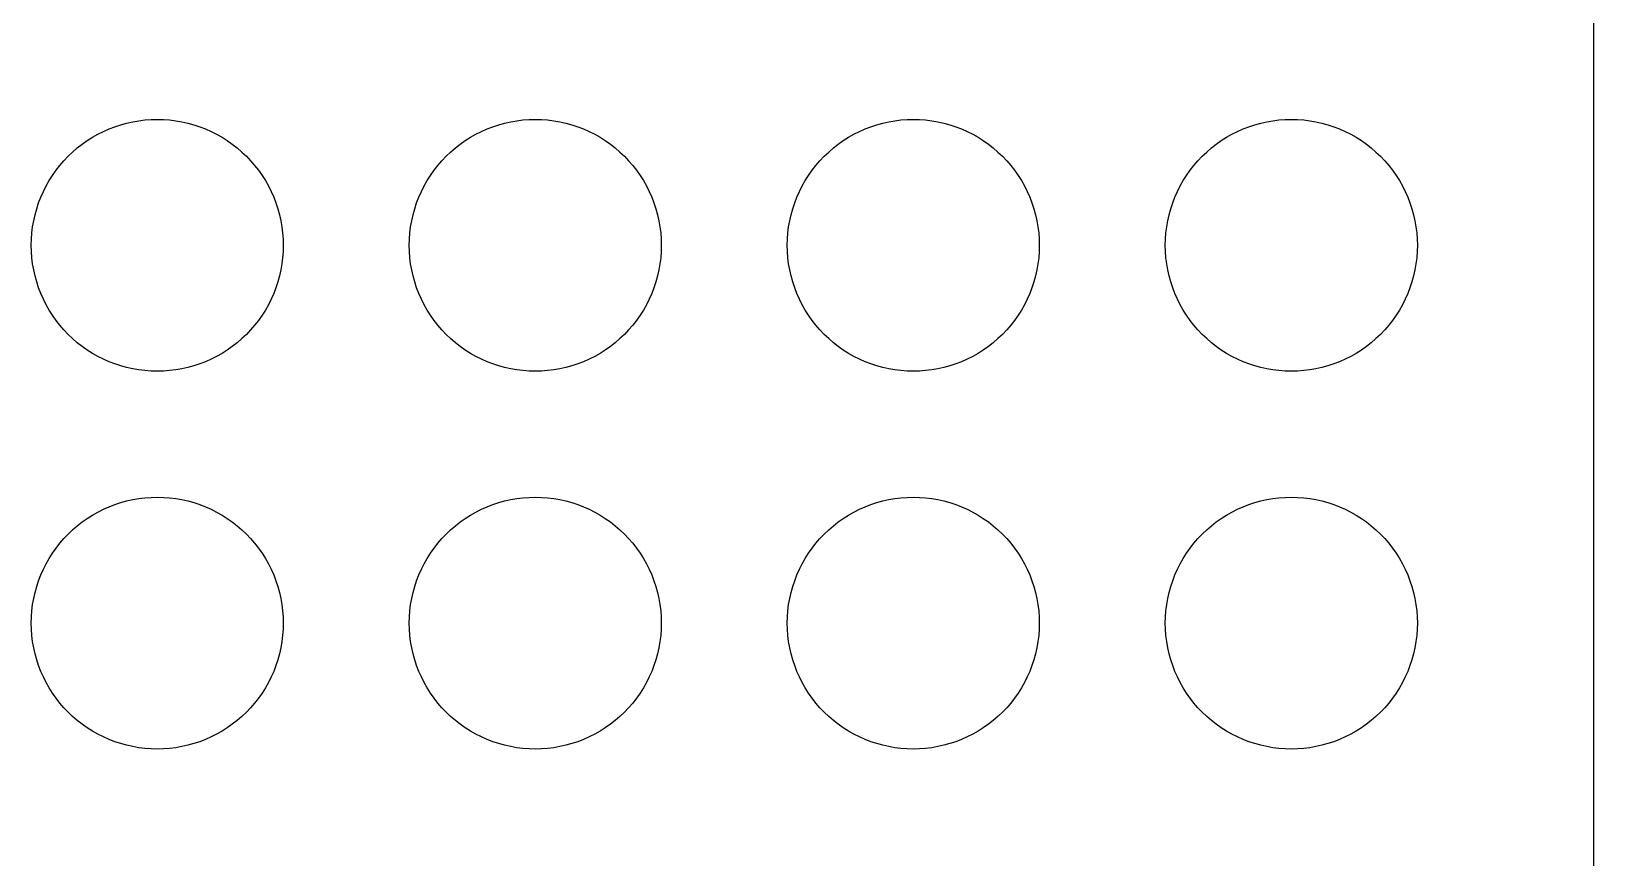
# Model space of a CAD drawing. Header units: metres. Extents: x 0 to 559, y 0 to 300.
# Drawn here: x 435 to 559, y 71.4 to 137 of the extents above; entities that cross this region are included whole.
import ezdxf

# ---------------------------------------------------------------- set-up
doc = ezdxf.new("R2010")
doc.units = ezdxf.units.M

msp = doc.modelspace()

# ---------------------------------------------------------------- linework, layer by layer
for p, q in [((559, 0), (559, 300)), ((440.286, 128.819), (440.724, 129.04)), ((440.724, 129.04), (441.173, 129.239)), ((441.173, 129.239), (441.631, 129.415)), ((441.631, 129.415), (442.097, 129.569)), ((442.097, 129.569), (442.57, 129.7)), ((442.57, 129.7), (443.049, 129.808)), ((443.049, 129.808), (443.533, 129.892)), ((443.533, 129.892), (444.02, 129.952)), ((444.02, 129.952), (444.509, 129.988)), ((444.509, 129.988), (445, 130)), ((445, 130), (445.491, 129.988)), ((445.491, 129.988), (445.98, 129.952)), ((445.98, 129.952), (446.467, 129.892)), ((446.467, 129.892), (446.951, 129.808)), ((446.951, 129.808), (447.43, 129.7)), ((447.43, 129.7), (447.903, 129.569)), ((447.903, 129.569), (448.369, 129.415)), ((448.369, 129.415), (448.827, 129.239)), ((448.827, 129.239), (449.276, 129.04)), ((449.276, 129.04), (449.714, 128.819)), ((470.286, 128.819), (470.724, 129.04)), ((470.724, 129.04), (471.173, 129.239)), ((471.173, 129.239), (471.631, 129.415)), ((471.631, 129.415), (472.097, 129.569)), ((472.097, 129.569), (472.57, 129.7)), ((472.57, 129.7), (473.049, 129.808)), ((473.049, 129.808), (473.533, 129.892)), ((473.533, 129.892), (474.02, 129.952)), ((474.02, 129.952), (474.509, 129.988)), ((474.509, 129.988), (475, 130)), ((475, 130), (475.491, 129.988)), ((475.491, 129.988), (475.98, 129.952)), ((475.98, 129.952), (476.467, 129.892)), ((476.467, 129.892), (476.951, 129.808)), ((476.951, 129.808), (477.43, 129.7)), ((477.43, 129.7), (477.903, 129.569)), ((477.903, 129.569), (478.369, 129.415)), ((478.369, 129.415), (478.827, 129.239)), ((478.827, 129.239), (479.276, 129.04)), ((479.276, 129.04), (479.714, 128.819)), ((500.286, 128.819), (500.724, 129.04)), ((500.724, 129.04), (501.173, 129.239)), ((501.173, 129.239), (501.631, 129.415)), ((501.631, 129.415), (502.097, 129.569)), ((502.097, 129.569), (502.57, 129.7)), ((502.57, 129.7), (503.049, 129.808)), ((503.049, 129.808), (503.533, 129.892)), ((503.533, 129.892), (504.02, 129.952)), ((504.02, 129.952), (504.509, 129.988)), ((504.509, 129.988), (505, 130)), ((505, 130), (505.491, 129.988)), ((505.491, 129.988), (505.98, 129.952)), ((505.98, 129.952), (506.467, 129.892)), ((506.467, 129.892), (506.951, 129.808)), ((506.951, 129.808), (507.43, 129.7)), ((507.43, 129.7), (507.903, 129.569)), ((507.903, 129.569), (508.369, 129.415)), ((508.369, 129.415), (508.827, 129.239)), ((508.827, 129.239), (509.276, 129.04)), ((509.276, 129.04), (509.714, 128.819)), ((530.286, 128.819), (530.724, 129.04)), ((530.724, 129.04), (531.173, 129.239)), ((531.173, 129.239), (531.631, 129.415)), ((531.631, 129.415), (532.097, 129.569)), ((532.097, 129.569), (532.57, 129.7)), ((532.57, 129.7), (533.049, 129.808)), ((533.049, 129.808), (533.533, 129.892)), ((533.533, 129.892), (534.02, 129.952)), ((534.02, 129.952), (534.509, 129.988)), ((534.509, 129.988), (535, 130)), ((535, 130), (535.491, 129.988)), ((535.491, 129.988), (535.98, 129.952)), ((535.98, 129.952), (536.467, 129.892)), ((536.467, 129.892), (536.951, 129.808)), ((536.951, 129.808), (537.43, 129.7)), ((537.43, 129.7), (537.903, 129.569)), ((537.903, 129.569), (538.369, 129.415)), ((538.369, 129.415), (538.827, 129.239)), ((538.827, 129.239), (539.276, 129.04)), ((539.276, 129.04), (539.714, 128.819)), ((438.284, 127.41), (438.656, 127.73)), ((438.656, 127.73), (439.043, 128.032)), ((439.043, 128.032), (439.444, 128.315)), ((439.444, 128.315), (439.859, 128.577)), ((439.859, 128.577), (440.286, 128.819)), ((449.714, 128.819), (450.141, 128.577)), ((450.141, 128.577), (450.556, 128.315)), ((450.556, 128.315), (450.957, 128.032)), ((450.957, 128.032), (451.344, 127.73)), ((451.344, 127.73), (451.716, 127.41)), ((468.284, 127.41), (468.656, 127.73)), ((468.656, 127.73), (469.043, 128.032)), ((469.043, 128.032), (469.444, 128.315)), ((469.444, 128.315), (469.859, 128.577)), ((469.859, 128.577), (470.286, 128.819)), ((479.714, 128.819), (480.141, 128.577)), ((480.141, 128.577), (480.556, 128.315)), ((480.556, 128.315), (480.957, 128.032)), ((480.957, 128.032), (481.344, 127.73)), ((481.344, 127.73), (481.716, 127.41)), ((498.284, 127.41), (498.656, 127.73)), ((498.656, 127.73), (499.043, 128.032)), ((499.043, 128.032), (499.444, 128.315)), ((499.444, 128.315), (499.859, 128.577)), ((499.859, 128.577), (500.286, 128.819)), ((509.714, 128.819), (510.141, 128.577)), ((510.141, 128.577), (510.556, 128.315)), ((510.556, 128.315), (510.957, 128.032)), ((510.957, 128.032), (511.344, 127.73)), ((511.344, 127.73), (511.716, 127.41)), ((528.284, 127.41), (528.656, 127.73)), ((528.656, 127.73), (529.043, 128.032)), ((529.043, 128.032), (529.444, 128.315)), ((529.444, 128.315), (529.859, 128.577)), ((529.859, 128.577), (530.286, 128.819)), ((539.714, 128.819), (540.141, 128.577)), ((540.141, 128.577), (540.556, 128.315)), ((540.556, 128.315), (540.957, 128.032)), ((540.957, 128.032), (541.344, 127.73)), ((541.344, 127.73), (541.716, 127.41)), ((437.27, 126.344), (437.59, 126.716)), ((437.59, 126.716), (437.929, 127.071)), ((437.929, 127.071), (438.284, 127.41)), ((451.716, 127.41), (452.071, 127.071)), ((452.071, 127.071), (452.41, 126.716)), ((452.41, 126.716), (452.73, 126.344)), ((467.27, 126.344), (467.59, 126.716)), ((467.59, 126.716), (467.929, 127.071)), ((467.929, 127.071), (468.284, 127.41)), ((481.716, 127.41), (482.071, 127.071)), ((482.071, 127.071), (482.41, 126.716)), ((482.41, 126.716), (482.73, 126.344)), ((497.27, 126.344), (497.59, 126.716)), ((497.59, 126.716), (497.929, 127.071)), ((497.929, 127.071), (498.284, 127.41)), ((511.716, 127.41), (512.071, 127.071)), ((512.071, 127.071), (512.41, 126.716)), ((512.41, 126.716), (512.73, 126.344)), ((527.27, 126.344), (527.59, 126.716)), ((527.59, 126.716), (527.929, 127.071)), ((527.929, 127.071), (528.284, 127.41)), ((541.716, 127.41), (542.071, 127.071)), ((542.071, 127.071), (542.41, 126.716)), ((542.41, 126.716), (542.73, 126.344)), ((436.423, 125.141), (436.685, 125.556)), ((436.685, 125.556), (436.968, 125.957)), ((436.968, 125.957), (437.27, 126.344)), ((452.73, 126.344), (453.032, 125.957)), ((453.032, 125.957), (453.315, 125.556)), ((453.315, 125.556), (453.577, 125.141)), ((466.423, 125.141), (466.685, 125.556)), ((466.685, 125.556), (466.968, 125.957)), ((466.968, 125.957), (467.27, 126.344)), ((482.73, 126.344), (483.032, 125.957)), ((483.032, 125.957), (483.315, 125.556)), ((483.315, 125.556), (483.577, 125.141)), ((496.423, 125.141), (496.685, 125.556)), ((496.685, 125.556), (496.968, 125.957)), ((496.968, 125.957), (497.27, 126.344)), ((512.73, 126.344), (513.032, 125.957)), ((513.032, 125.957), (513.315, 125.556)), ((513.315, 125.556), (513.577, 125.141)), ((526.423, 125.141), (526.685, 125.556)), ((526.685, 125.556), (526.968, 125.957)), ((526.968, 125.957), (527.27, 126.344)), ((542.73, 126.344), (543.032, 125.957)), ((543.032, 125.957), (543.315, 125.556)), ((543.315, 125.556), (543.577, 125.141)), ((435.761, 123.827), (435.96, 124.276)), ((435.96, 124.276), (436.181, 124.714)), ((436.181, 124.714), (436.423, 125.141)), ((453.577, 125.141), (453.819, 124.714)), ((453.819, 124.714), (454.04, 124.276)), ((454.04, 124.276), (454.239, 123.827)), ((465.761, 123.827), (465.96, 124.276)), ((465.96, 124.276), (466.181, 124.714)), ((466.181, 124.714), (466.423, 125.141)), ((483.577, 125.141), (483.819, 124.714)), ((483.819, 124.714), (484.04, 124.276)), ((484.04, 124.276), (484.239, 123.827)), ((495.761, 123.827), (495.96, 124.276)), ((495.96, 124.276), (496.181, 124.714)), ((496.181, 124.714), (496.423, 125.141)), ((513.577, 125.141), (513.819, 124.714)), ((513.819, 124.714), (514.04, 124.276)), ((514.04, 124.276), (514.239, 123.827)), ((525.761, 123.827), (525.96, 124.276)), ((525.96, 124.276), (526.181, 124.714)), ((526.181, 124.714), (526.423, 125.141)), ((543.577, 125.141), (543.819, 124.714)), ((543.819, 124.714), (544.04, 124.276)), ((544.04, 124.276), (544.239, 123.827)), ((435.3, 122.43), (435.431, 122.903)), ((435.431, 122.903), (435.585, 123.369)), ((435.585, 123.369), (435.761, 123.827)), ((454.239, 123.827), (454.415, 123.369)), ((454.415, 123.369), (454.569, 122.903)), ((454.569, 122.903), (454.7, 122.43)), ((465.3, 122.43), (465.431, 122.903)), ((465.431, 122.903), (465.585, 123.369)), ((465.585, 123.369), (465.761, 123.827)), ((484.239, 123.827), (484.415, 123.369)), ((484.415, 123.369), (484.569, 122.903)), ((484.569, 122.903), (484.7, 122.43)), ((495.3, 122.43), (495.431, 122.903)), ((495.431, 122.903), (495.585, 123.369)), ((495.585, 123.369), (495.761, 123.827)), ((514.239, 123.827), (514.415, 123.369)), ((514.415, 123.369), (514.569, 122.903)), ((514.569, 122.903), (514.7, 122.43)), ((525.3, 122.43), (525.431, 122.903)), ((525.431, 122.903), (525.585, 123.369)), ((525.585, 123.369), (525.761, 123.827)), ((544.239, 123.827), (544.415, 123.369)), ((544.415, 123.369), (544.569, 122.903)), ((544.569, 122.903), (544.7, 122.43)), ((435.108, 121.467), (435.192, 121.951)), ((435.192, 121.951), (435.3, 122.43)), ((454.7, 122.43), (454.808, 121.951)), ((454.808, 121.951), (454.892, 121.467)), ((465.108, 121.467), (465.192, 121.951)), ((465.192, 121.951), (465.3, 122.43)), ((484.7, 122.43), (484.808, 121.951)), ((484.808, 121.951), (484.892, 121.467)), ((495.108, 121.467), (495.192, 121.951)), ((495.192, 121.951), (495.3, 122.43)), ((514.7, 122.43), (514.808, 121.951)), ((514.808, 121.951), (514.892, 121.467)), ((525.108, 121.467), (525.192, 121.951)), ((525.192, 121.951), (525.3, 122.43)), ((544.7, 122.43), (544.808, 121.951)), ((544.808, 121.951), (544.892, 121.467)), ((435, 120), (435.012, 120.491)), ((435.012, 120.491), (435.048, 120.98)), ((435.048, 120.98), (435.108, 121.467)), ((454.892, 121.467), (454.952, 120.98)), ((454.952, 120.98), (454.988, 120.491)), ((454.988, 120.491), (455, 120)), ((465, 120), (465.012, 120.491)), ((465.012, 120.491), (465.048, 120.98)), ((465.048, 120.98), (465.108, 121.467)), ((484.892, 121.467), (484.952, 120.98)), ((484.952, 120.98), (484.988, 120.491)), ((484.988, 120.491), (485, 120)), ((495, 120), (495.012, 120.491)), ((495.012, 120.491), (495.048, 120.98)), ((495.048, 120.98), (495.108, 121.467)), ((514.892, 121.467), (514.952, 120.98)), ((514.952, 120.98), (514.988, 120.491)), ((514.988, 120.491), (515, 120)), ((525, 120), (525.012, 120.491)), ((525.012, 120.491), (525.048, 120.98)), ((525.048, 120.98), (525.108, 121.467)), ((544.892, 121.467), (544.952, 120.98)), ((544.952, 120.98), (544.988, 120.491)), ((544.988, 120.491), (545, 120)), ((435.012, 119.509), (435, 120)), ((435.048, 119.02), (435.012, 119.509)), ((454.988, 119.509), (454.952, 119.02)), ((455, 120), (454.988, 119.509)), ((465.012, 119.509), (465, 120)), ((465.048, 119.02), (465.012, 119.509)), ((484.988, 119.509), (484.952, 119.02)), ((485, 120), (484.988, 119.509)), ((495.012, 119.509), (495, 120)), ((495.048, 119.02), (495.012, 119.509)), ((514.988, 119.509), (514.952, 119.02)), ((515, 120), (514.988, 119.509)), ((525.012, 119.509), (525, 120)), ((525.048, 119.02), (525.012, 119.509)), ((544.988, 119.509), (544.952, 119.02)), ((545, 120), (544.988, 119.509)), ((435.108, 118.533), (435.048, 119.02)), ((435.192, 118.049), (435.108, 118.533)), ((435.3, 117.57), (435.192, 118.049)), ((454.808, 118.049), (454.7, 117.57)), ((454.892, 118.533), (454.808, 118.049)), ((454.952, 119.02), (454.892, 118.533)), ((465.108, 118.533), (465.048, 119.02)), ((465.192, 118.049), (465.108, 118.533)), ((465.3, 117.57), (465.192, 118.049)), ((484.808, 118.049), (484.7, 117.57)), ((484.892, 118.533), (484.808, 118.049)), ((484.952, 119.02), (484.892, 118.533)), ((495.108, 118.533), (495.048, 119.02)), ((495.192, 118.049), (495.108, 118.533)), ((495.3, 117.57), (495.192, 118.049)), ((514.808, 118.049), (514.7, 117.57)), ((514.892, 118.533), (514.808, 118.049)), ((514.952, 119.02), (514.892, 118.533)), ((525.108, 118.533), (525.048, 119.02)), ((525.192, 118.049), (525.108, 118.533)), ((525.3, 117.57), (525.192, 118.049)), ((544.808, 118.049), (544.7, 117.57)), ((544.892, 118.533), (544.808, 118.049)), ((544.952, 119.02), (544.892, 118.533)), ((435.431, 117.097), (435.3, 117.57)), ((435.585, 116.631), (435.431, 117.097)), ((435.761, 116.173), (435.585, 116.631)), ((454.415, 116.631), (454.239, 116.173)), ((454.569, 117.097), (454.415, 116.631)), ((454.7, 117.57), (454.569, 117.097)), ((465.431, 117.097), (465.3, 117.57)), ((465.585, 116.631), (465.431, 117.097)), ((465.761, 116.173), (465.585, 116.631)), ((484.415, 116.631), (484.239, 116.173)), ((484.569, 117.097), (484.415, 116.631)), ((484.7, 117.57), (484.569, 117.097)), ((495.431, 117.097), (495.3, 117.57)), ((495.585, 116.631), (495.431, 117.097)), ((495.761, 116.173), (495.585, 116.631)), ((514.415, 116.631), (514.239, 116.173)), ((514.569, 117.097), (514.415, 116.631)), ((514.7, 117.57), (514.569, 117.097)), ((525.431, 117.097), (525.3, 117.57)), ((525.585, 116.631), (525.431, 117.097)), ((525.761, 116.173), (525.585, 116.631)), ((544.415, 116.631), (544.239, 116.173)), ((544.569, 117.097), (544.415, 116.631)), ((544.7, 117.57), (544.569, 117.097)), ((435.96, 115.724), (435.761, 116.173)), ((436.181, 115.286), (435.96, 115.724)), ((454.04, 115.724), (453.819, 115.286)), ((454.239, 116.173), (454.04, 115.724)), ((465.96, 115.724), (465.761, 116.173)), ((466.181, 115.286), (465.96, 115.724)), ((484.04, 115.724), (483.819, 115.286)), ((484.239, 116.173), (484.04, 115.724)), ((495.96, 115.724), (495.761, 116.173)), ((496.181, 115.286), (495.96, 115.724)), ((514.04, 115.724), (513.819, 115.286)), ((514.239, 116.173), (514.04, 115.724)), ((525.96, 115.724), (525.761, 116.173)), ((526.181, 115.286), (525.96, 115.724)), ((544.04, 115.724), (543.819, 115.286)), ((544.239, 116.173), (544.04, 115.724)), ((436.423, 114.859), (436.181, 115.286)), ((436.685, 114.444), (436.423, 114.859)), ((436.968, 114.043), (436.685, 114.444)), ((453.315, 114.444), (453.032, 114.043)), ((453.577, 114.859), (453.315, 114.444)), ((453.819, 115.286), (453.577, 114.859)), ((466.423, 114.859), (466.181, 115.286)), ((466.685, 114.444), (466.423, 114.859)), ((466.968, 114.043), (466.685, 114.444)), ((483.315, 114.444), (483.032, 114.043)), ((483.577, 114.859), (483.315, 114.444)), ((483.819, 115.286), (483.577, 114.859)), ((496.423, 114.859), (496.181, 115.286)), ((496.685, 114.444), (496.423, 114.859)), ((496.968, 114.043), (496.685, 114.444)), ((513.315, 114.444), (513.032, 114.043)), ((513.577, 114.859), (513.315, 114.444)), ((513.819, 115.286), (513.577, 114.859)), ((526.423, 114.859), (526.181, 115.286)), ((526.685, 114.444), (526.423, 114.859)), ((526.968, 114.043), (526.685, 114.444)), ((543.315, 114.444), (543.032, 114.043)), ((543.577, 114.859), (543.315, 114.444)), ((543.819, 115.286), (543.577, 114.859)), ((437.27, 113.656), (436.968, 114.043)), ((437.59, 113.284), (437.27, 113.656)), ((437.929, 112.929), (437.59, 113.284)), ((438.284, 112.59), (437.929, 112.929)), ((452.071, 112.929), (451.716, 112.59)), ((452.41, 113.284), (452.071, 112.929)), ((452.73, 113.656), (452.41, 113.284)), ((453.032, 114.043), (452.73, 113.656)), ((467.27, 113.656), (466.968, 114.043)), ((467.59, 113.284), (467.27, 113.656)), ((467.929, 112.929), (467.59, 113.284)), ((468.284, 112.59), (467.929, 112.929)), ((482.071, 112.929), (481.716, 112.59)), ((482.41, 113.284), (482.071, 112.929)), ((482.73, 113.656), (482.41, 113.284)), ((483.032, 114.043), (482.73, 113.656)), ((497.27, 113.656), (496.968, 114.043)), ((497.59, 113.284), (497.27, 113.656)), ((497.929, 112.929), (497.59, 113.284)), ((498.284, 112.59), (497.929, 112.929)), ((512.071, 112.929), (511.716, 112.59)), ((512.41, 113.284), (512.071, 112.929)), ((512.73, 113.656), (512.41, 113.284)), ((513.032, 114.043), (512.73, 113.656)), ((527.27, 113.656), (526.968, 114.043)), ((527.59, 113.284), (527.27, 113.656)), ((527.929, 112.929), (527.59, 113.284)), ((528.284, 112.59), (527.929, 112.929)), ((542.071, 112.929), (541.716, 112.59)), ((542.41, 113.284), (542.071, 112.929)), ((542.73, 113.656), (542.41, 113.284)), ((543.032, 114.043), (542.73, 113.656)), ((438.656, 112.27), (438.284, 112.59)), ((439.043, 111.968), (438.656, 112.27)), ((439.444, 111.685), (439.043, 111.968)), ((439.859, 111.423), (439.444, 111.685)), ((450.556, 111.685), (450.141, 111.423)), ((450.957, 111.968), (450.556, 111.685)), ((451.344, 112.27), (450.957, 111.968)), ((451.716, 112.59), (451.344, 112.27)), ((468.656, 112.27), (468.284, 112.59)), ((469.043, 111.968), (468.656, 112.27)), ((469.444, 111.685), (469.043, 111.968)), ((469.859, 111.423), (469.444, 111.685)), ((480.556, 111.685), (480.141, 111.423)), ((480.957, 111.968), (480.556, 111.685)), ((481.344, 112.27), (480.957, 111.968)), ((481.716, 112.59), (481.344, 112.27)), ((498.656, 112.27), (498.284, 112.59)), ((499.043, 111.968), (498.656, 112.27)), ((499.444, 111.685), (499.043, 111.968)), ((499.859, 111.423), (499.444, 111.685)), ((510.556, 111.685), (510.141, 111.423)), ((510.957, 111.968), (510.556, 111.685)), ((511.344, 112.27), (510.957, 111.968)), ((511.716, 112.59), (511.344, 112.27)), ((528.656, 112.27), (528.284, 112.59)), ((529.043, 111.968), (528.656, 112.27)), ((529.444, 111.685), (529.043, 111.968)), ((529.859, 111.423), (529.444, 111.685)), ((540.556, 111.685), (540.141, 111.423)), ((540.957, 111.968), (540.556, 111.685)), ((541.344, 112.27), (540.957, 111.968)), ((541.716, 112.59), (541.344, 112.27)), ((440.286, 111.181), (439.859, 111.423)), ((440.724, 110.96), (440.286, 111.181)), ((441.173, 110.761), (440.724, 110.96)), ((441.631, 110.585), (441.173, 110.761)), ((442.097, 110.431), (441.631, 110.585)), ((442.57, 110.3), (442.097, 110.431)), ((447.903, 110.431), (447.43, 110.3)), ((448.369, 110.585), (447.903, 110.431)), ((448.827, 110.761), (448.369, 110.585)), ((449.276, 110.96), (448.827, 110.761)), ((449.714, 111.181), (449.276, 110.96)), ((450.141, 111.423), (449.714, 111.181)), ((470.286, 111.181), (469.859, 111.423)), ((470.724, 110.96), (470.286, 111.181)), ((471.173, 110.761), (470.724, 110.96)), ((471.631, 110.585), (471.173, 110.761)), ((472.097, 110.431), (471.631, 110.585)), ((472.57, 110.3), (472.097, 110.431)), ((477.903, 110.431), (477.43, 110.3)), ((478.369, 110.585), (477.903, 110.431)), ((478.827, 110.761), (478.369, 110.585)), ((479.276, 110.96), (478.827, 110.761)), ((479.714, 111.181), (479.276, 110.96)), ((480.141, 111.423), (479.714, 111.181)), ((500.286, 111.181), (499.859, 111.423)), ((500.724, 110.96), (500.286, 111.181)), ((501.173, 110.761), (500.724, 110.96)), ((501.631, 110.585), (501.173, 110.761)), ((502.097, 110.431), (501.631, 110.585)), ((502.57, 110.3), (502.097, 110.431)), ((507.903, 110.431), (507.43, 110.3)), ((508.369, 110.585), (507.903, 110.431)), ((508.827, 110.761), (508.369, 110.585)), ((509.276, 110.96), (508.827, 110.761)), ((509.714, 111.181), (509.276, 110.96)), ((510.141, 111.423), (509.714, 111.181)), ((530.286, 111.181), (529.859, 111.423)), ((530.724, 110.96), (530.286, 111.181)), ((531.173, 110.761), (530.724, 110.96)), ((531.631, 110.585), (531.173, 110.761)), ((532.097, 110.431), (531.631, 110.585)), ((532.57, 110.3), (532.097, 110.431)), ((537.903, 110.431), (537.43, 110.3)), ((538.369, 110.585), (537.903, 110.431)), ((538.827, 110.761), (538.369, 110.585)), ((539.276, 110.96), (538.827, 110.761)), ((539.714, 111.181), (539.276, 110.96)), ((540.141, 111.423), (539.714, 111.181)), ((443.049, 110.192), (442.57, 110.3)), ((443.533, 110.108), (443.049, 110.192)), ((444.02, 110.048), (443.533, 110.108)), ((444.509, 110.012), (444.02, 110.048)), ((445, 110), (444.509, 110.012)), ((445.491, 110.012), (445, 110)), ((445.98, 110.048), (445.491, 110.012)), ((446.467, 110.108), (445.98, 110.048)), ((446.951, 110.192), (446.467, 110.108)), ((447.43, 110.3), (446.951, 110.192)), ((473.049, 110.192), (472.57, 110.3)), ((473.533, 110.108), (473.049, 110.192)), ((474.02, 110.048), (473.533, 110.108)), ((474.509, 110.012), (474.02, 110.048)), ((475, 110), (474.509, 110.012)), ((475.491, 110.012), (475, 110)), ((475.98, 110.048), (475.491, 110.012)), ((476.467, 110.108), (475.98, 110.048)), ((476.951, 110.192), (476.467, 110.108)), ((477.43, 110.3), (476.951, 110.192)), ((503.049, 110.192), (502.57, 110.3)), ((503.533, 110.108), (503.049, 110.192)), ((504.02, 110.048), (503.533, 110.108)), ((504.509, 110.012), (504.02, 110.048)), ((505, 110), (504.509, 110.012)), ((505.491, 110.012), (505, 110)), ((505.98, 110.048), (505.491, 110.012)), ((506.467, 110.108), (505.98, 110.048)), ((506.951, 110.192), (506.467, 110.108)), ((507.43, 110.3), (506.951, 110.192)), ((533.049, 110.192), (532.57, 110.3)), ((533.533, 110.108), (533.049, 110.192)), ((534.02, 110.048), (533.533, 110.108)), ((534.509, 110.012), (534.02, 110.048)), ((535, 110), (534.509, 110.012)), ((535.491, 110.012), (535, 110)), ((535.98, 110.048), (535.491, 110.012)), ((536.467, 110.108), (535.98, 110.048)), ((536.951, 110.192), (536.467, 110.108)), ((537.43, 110.3), (536.951, 110.192)), ((440.724, 99.0399), (441.173, 99.2388)), ((441.173, 99.2388), (441.631, 99.4154)), ((441.631, 99.4154), (442.097, 99.5694)), ((442.097, 99.5694), (442.57, 99.7003)), ((442.57, 99.7003), (443.049, 99.8078)), ((443.049, 99.8078), (443.533, 99.8918)), ((443.533, 99.8918), (444.02, 99.9518)), ((444.02, 99.9518), (444.509, 99.9879)), ((444.509, 99.9879), (445, 100)), ((445, 100), (445.491, 99.9879)), ((445.491, 99.9879), (445.98, 99.9518)), ((445.98, 99.9518), (446.467, 99.8918)), ((446.467, 99.8918), (446.951, 99.8078)), ((446.951, 99.8078), (447.43, 99.7003)), ((447.43, 99.7003), (447.903, 99.5694)), ((447.903, 99.5694), (448.369, 99.4154)), ((448.369, 99.4154), (448.827, 99.2388)), ((448.827, 99.2388), (449.276, 99.0399)), ((470.724, 99.0399), (471.173, 99.2388)), ((471.173, 99.2388), (471.631, 99.4154)), ((471.631, 99.4154), (472.097, 99.5694)), ((472.097, 99.5694), (472.57, 99.7003)), ((472.57, 99.7003), (473.049, 99.8078)), ((473.049, 99.8078), (473.533, 99.8918)), ((473.533, 99.8918), (474.02, 99.9518)), ((474.02, 99.9518), (474.509, 99.9879)), ((474.509, 99.9879), (475, 100)), ((475, 100), (475.491, 99.9879)), ((475.491, 99.9879), (475.98, 99.9518)), ((475.98, 99.9518), (476.467, 99.8918)), ((476.467, 99.8918), (476.951, 99.8078)), ((476.951, 99.8078), (477.43, 99.7003)), ((477.43, 99.7003), (477.903, 99.5694)), ((477.903, 99.5694), (478.369, 99.4154)), ((478.369, 99.4154), (478.827, 99.2388)), ((478.827, 99.2388), (479.276, 99.0399)), ((500.724, 99.0399), (501.173, 99.2388)), ((501.173, 99.2388), (501.631, 99.4154)), ((501.631, 99.4154), (502.097, 99.5694)), ((502.097, 99.5694), (502.57, 99.7003)), ((502.57, 99.7003), (503.049, 99.8078)), ((503.049, 99.8078), (503.533, 99.8918)), ((503.533, 99.8918), (504.02, 99.9518)), ((504.02, 99.9518), (504.509, 99.9879)), ((504.509, 99.9879), (505, 100)), ((505, 100), (505.491, 99.9879)), ((505.491, 99.9879), (505.98, 99.9518)), ((505.98, 99.9518), (506.467, 99.8918)), ((506.467, 99.8918), (506.951, 99.8078)), ((506.951, 99.8078), (507.43, 99.7003)), ((507.43, 99.7003), (507.903, 99.5694)), ((507.903, 99.5694), (508.369, 99.4154)), ((508.369, 99.4154), (508.827, 99.2388)), ((508.827, 99.2388), (509.276, 99.0399)), ((530.724, 99.0399), (531.173, 99.2388)), ((531.173, 99.2388), (531.631, 99.4154)), ((531.631, 99.4154), (532.097, 99.5694)), ((532.097, 99.5694), (532.57, 99.7003)), ((532.57, 99.7003), (533.049, 99.8078)), ((533.049, 99.8078), (533.533, 99.8918)), ((533.533, 99.8918), (534.02, 99.9518)), ((534.02, 99.9518), (534.509, 99.9879)), ((534.509, 99.9879), (535, 100)), ((535, 100), (535.491, 99.9879)), ((535.491, 99.9879), (535.98, 99.9518)), ((535.98, 99.9518), (536.467, 99.8918)), ((536.467, 99.8918), (536.951, 99.8078)), ((536.951, 99.8078), (537.43, 99.7003)), ((537.43, 99.7003), (537.903, 99.5694)), ((537.903, 99.5694), (538.369, 99.4154)), ((538.369, 99.4154), (538.827, 99.2388)), ((538.827, 99.2388), (539.276, 99.0399)), ((438.656, 97.7301), (439.043, 98.0321)), ((439.043, 98.0321), (439.444, 98.3147)), ((439.444, 98.3147), (439.859, 98.5773)), ((439.859, 98.5773), (440.286, 98.8192)), ((440.286, 98.8192), (440.724, 99.0399)), ((449.276, 99.0399), (449.714, 98.8192)), ((449.714, 98.8192), (450.141, 98.5773)), ((450.141, 98.5773), (450.556, 98.3147)), ((450.556, 98.3147), (450.957, 98.0321)), ((450.957, 98.0321), (451.344, 97.7301)), ((468.656, 97.7301), (469.043, 98.0321)), ((469.043, 98.0321), (469.444, 98.3147)), ((469.444, 98.3147), (469.859, 98.5773)), ((469.859, 98.5773), (470.286, 98.8192)), ((470.286, 98.8192), (470.724, 99.0399)), ((479.276, 99.0399), (479.714, 98.8192)), ((479.714, 98.8192), (480.141, 98.5773)), ((480.141, 98.5773), (480.556, 98.3147)), ((480.556, 98.3147), (480.957, 98.0321)), ((480.957, 98.0321), (481.344, 97.7301)), ((498.656, 97.7301), (499.043, 98.0321)), ((499.043, 98.0321), (499.444, 98.3147)), ((499.444, 98.3147), (499.859, 98.5773)), ((499.859, 98.5773), (500.286, 98.8192)), ((500.286, 98.8192), (500.724, 99.0399)), ((509.276, 99.0399), (509.714, 98.8192)), ((509.714, 98.8192), (510.141, 98.5773)), ((510.141, 98.5773), (510.556, 98.3147)), ((510.556, 98.3147), (510.957, 98.0321)), ((510.957, 98.0321), (511.344, 97.7301)), ((528.656, 97.7301), (529.043, 98.0321)), ((529.043, 98.0321), (529.444, 98.3147)), ((529.444, 98.3147), (529.859, 98.5773)), ((529.859, 98.5773), (530.286, 98.8192)), ((530.286, 98.8192), (530.724, 99.0399)), ((539.276, 99.0399), (539.714, 98.8192)), ((539.714, 98.8192), (540.141, 98.5773)), ((540.141, 98.5773), (540.556, 98.3147)), ((540.556, 98.3147), (540.957, 98.0321)), ((540.957, 98.0321), (541.344, 97.7301)), ((437.59, 96.7156), (437.929, 97.0711)), ((437.929, 97.0711), (438.284, 97.4095)), ((438.284, 97.4095), (438.656, 97.7301)), ((451.344, 97.7301), (451.716, 97.4095)), ((451.716, 97.4095), (452.071, 97.0711)), ((452.071, 97.0711), (452.41, 96.7156)), ((467.59, 96.7156), (467.929, 97.0711)), ((467.929, 97.0711), (468.284, 97.4095)), ((468.284, 97.4095), (468.656, 97.7301)), ((481.344, 97.7301), (481.716, 97.4095)), ((481.716, 97.4095), (482.071, 97.0711)), ((482.071, 97.0711), (482.41, 96.7156)), ((497.59, 96.7156), (497.929, 97.0711)), ((497.929, 97.0711), (498.284, 97.4095)), ((498.284, 97.4095), (498.656, 97.7301)), ((511.344, 97.7301), (511.716, 97.4095)), ((511.716, 97.4095), (512.071, 97.0711)), ((512.071, 97.0711), (512.41, 96.7156)), ((527.59, 96.7156), (527.929, 97.0711)), ((527.929, 97.0711), (528.284, 97.4095)), ((528.284, 97.4095), (528.656, 97.7301)), ((541.344, 97.7301), (541.716, 97.4095)), ((541.716, 97.4095), (542.071, 97.0711)), ((542.071, 97.0711), (542.41, 96.7156)), ((436.423, 95.141), (436.685, 95.5557)), ((436.685, 95.5557), (436.968, 95.957)), ((436.968, 95.957), (437.27, 96.3439)), ((437.27, 96.3439), (437.59, 96.7156)), ((452.41, 96.7156), (452.73, 96.3439)), ((452.73, 96.3439), (453.032, 95.957)), ((453.032, 95.957), (453.315, 95.5557)), ((453.315, 95.5557), (453.577, 95.141)), ((466.423, 95.141), (466.685, 95.5557)), ((466.685, 95.5557), (466.968, 95.957)), ((466.968, 95.957), (467.27, 96.3439)), ((467.27, 96.3439), (467.59, 96.7156)), ((482.41, 96.7156), (482.73, 96.3439)), ((482.73, 96.3439), (483.032, 95.957)), ((483.032, 95.957), (483.315, 95.5557)), ((483.315, 95.5557), (483.577, 95.141)), ((496.423, 95.141), (496.685, 95.5557)), ((496.685, 95.5557), (496.968, 95.957)), ((496.968, 95.957), (497.27, 96.3439)), ((497.27, 96.3439), (497.59, 96.7156)), ((512.41, 96.7156), (512.73, 96.3439)), ((512.73, 96.3439), (513.032, 95.957)), ((513.032, 95.957), (513.315, 95.5557)), ((513.315, 95.5557), (513.577, 95.141)), ((526.423, 95.141), (526.685, 95.5557)), ((526.685, 95.5557), (526.968, 95.957)), ((526.968, 95.957), (527.27, 96.3439)), ((527.27, 96.3439), (527.59, 96.7156)), ((542.41, 96.7156), (542.73, 96.3439)), ((542.73, 96.3439), (543.032, 95.957)), ((543.032, 95.957), (543.315, 95.5557)), ((543.315, 95.5557), (543.577, 95.141)), ((435.761, 93.8268), (435.96, 94.2755)), ((435.96, 94.2755), (436.181, 94.714)), ((436.181, 94.714), (436.423, 95.141)), ((453.577, 95.141), (453.819, 94.714)), ((453.819, 94.714), (454.04, 94.2755)), ((454.04, 94.2755), (454.239, 93.8268)), ((465.761, 93.8268), (465.96, 94.2755)), ((465.96, 94.2755), (466.181, 94.714)), ((466.181, 94.714), (466.423, 95.141)), ((483.577, 95.141), (483.819, 94.714)), ((483.819, 94.714), (484.04, 94.2755)), ((484.04, 94.2755), (484.239, 93.8268)), ((495.761, 93.8268), (495.96, 94.2755)), ((495.96, 94.2755), (496.181, 94.714)), ((496.181, 94.714), (496.423, 95.141)), ((513.577, 95.141), (513.819, 94.714)), ((513.819, 94.714), (514.04, 94.2755)), ((514.04, 94.2755), (514.239, 93.8268)), ((525.761, 93.8268), (525.96, 94.2755)), ((525.96, 94.2755), (526.181, 94.714)), ((526.181, 94.714), (526.423, 95.141)), ((543.577, 95.141), (543.819, 94.714)), ((543.819, 94.714), (544.04, 94.2755)), ((544.04, 94.2755), (544.239, 93.8268)), ((435.431, 92.9028), (435.585, 93.3689)), ((435.585, 93.3689), (435.761, 93.8268)), ((454.239, 93.8268), (454.415, 93.3689)), ((454.415, 93.3689), (454.569, 92.9028)), ((465.431, 92.9028), (465.585, 93.3689)), ((465.585, 93.3689), (465.761, 93.8268)), ((484.239, 93.8268), (484.415, 93.3689)), ((484.415, 93.3689), (484.569, 92.9028)), ((495.431, 92.9028), (495.585, 93.3689)), ((495.585, 93.3689), (495.761, 93.8268)), ((514.239, 93.8268), (514.415, 93.3689)), ((514.415, 93.3689), (514.569, 92.9028)), ((525.431, 92.9028), (525.585, 93.3689)), ((525.585, 93.3689), (525.761, 93.8268)), ((544.239, 93.8268), (544.415, 93.3689)), ((544.415, 93.3689), (544.569, 92.9028)), ((435.108, 91.4673), (435.192, 91.9509)), ((435.192, 91.9509), (435.3, 92.4298)), ((435.3, 92.4298), (435.431, 92.9028)), ((454.569, 92.9028), (454.7, 92.4298)), ((454.7, 92.4298), (454.808, 91.9509)), ((454.808, 91.9509), (454.892, 91.4673)), ((465.108, 91.4673), (465.192, 91.9509)), ((465.192, 91.9509), (465.3, 92.4298)), ((465.3, 92.4298), (465.431, 92.9028)), ((484.569, 92.9028), (484.7, 92.4298)), ((484.7, 92.4298), (484.808, 91.9509)), ((484.808, 91.9509), (484.892, 91.4673)), ((495.108, 91.4673), (495.192, 91.9509)), ((495.192, 91.9509), (495.3, 92.4298)), ((495.3, 92.4298), (495.431, 92.9028)), ((514.569, 92.9028), (514.7, 92.4298)), ((514.7, 92.4298), (514.808, 91.9509)), ((514.808, 91.9509), (514.892, 91.4673)), ((525.108, 91.4673), (525.192, 91.9509)), ((525.192, 91.9509), (525.3, 92.4298)), ((525.3, 92.4298), (525.431, 92.9028)), ((544.569, 92.9028), (544.7, 92.4298)), ((544.7, 92.4298), (544.808, 91.9509)), ((544.808, 91.9509), (544.892, 91.4673)), ((435.012, 90.4907), (435.048, 90.9802)), ((435.048, 90.9802), (435.108, 91.4673)), ((454.892, 91.4673), (454.952, 90.9802)), ((454.952, 90.9802), (454.988, 90.4907)), ((465.012, 90.4907), (465.048, 90.9802)), ((465.048, 90.9802), (465.108, 91.4673)), ((484.892, 91.4673), (484.952, 90.9802)), ((484.952, 90.9802), (484.988, 90.4907)), ((495.012, 90.4907), (495.048, 90.9802)), ((495.048, 90.9802), (495.108, 91.4673)), ((514.892, 91.4673), (514.952, 90.9802)), ((514.952, 90.9802), (514.988, 90.4907)), ((525.012, 90.4907), (525.048, 90.9802)), ((525.048, 90.9802), (525.108, 91.4673)), ((544.892, 91.4673), (544.952, 90.9802)), ((544.952, 90.9802), (544.988, 90.4907)), ((435, 90), (435.012, 90.4907)), ((435.012, 89.5093), (435, 90)), ((435.048, 89.0198), (435.012, 89.5093)), ((454.988, 89.5093), (454.952, 89.0198)), ((454.988, 90.4907), (455, 90)), ((455, 90), (454.988, 89.5093)), ((465, 90), (465.012, 90.4907)), ((465.012, 89.5093), (465, 90)), ((465.048, 89.0198), (465.012, 89.5093)), ((484.988, 89.5093), (484.952, 89.0198)), ((484.988, 90.4907), (485, 90)), ((485, 90), (484.988, 89.5093)), ((495, 90), (495.012, 90.4907)), ((495.012, 89.5093), (495, 90)), ((495.048, 89.0198), (495.012, 89.5093)), ((514.988, 89.5093), (514.952, 89.0198)), ((514.988, 90.4907), (515, 90)), ((515, 90), (514.988, 89.5093)), ((525, 90), (525.012, 90.4907)), ((525.012, 89.5093), (525, 90)), ((525.048, 89.0198), (525.012, 89.5093)), ((544.988, 89.5093), (544.952, 89.0198)), ((544.988, 90.4907), (545, 90)), ((545, 90), (544.988, 89.5093)), ((435.108, 88.5327), (435.048, 89.0198)), ((435.192, 88.0491), (435.108, 88.5327)), ((435.3, 87.5702), (435.192, 88.0491)), ((454.808, 88.0491), (454.7, 87.5702)), ((454.892, 88.5327), (454.808, 88.0491)), ((454.952, 89.0198), (454.892, 88.5327)), ((465.108, 88.5327), (465.048, 89.0198)), ((465.192, 88.0491), (465.108, 88.5327)), ((465.3, 87.5702), (465.192, 88.0491)), ((484.808, 88.0491), (484.7, 87.5702)), ((484.892, 88.5327), (484.808, 88.0491)), ((484.952, 89.0198), (484.892, 88.5327)), ((495.108, 88.5327), (495.048, 89.0198)), ((495.192, 88.0491), (495.108, 88.5327)), ((495.3, 87.5702), (495.192, 88.0491)), ((514.808, 88.0491), (514.7, 87.5702)), ((514.892, 88.5327), (514.808, 88.0491)), ((514.952, 89.0198), (514.892, 88.5327)), ((525.108, 88.5327), (525.048, 89.0198)), ((525.192, 88.0491), (525.108, 88.5327)), ((525.3, 87.5702), (525.192, 88.0491)), ((544.808, 88.0491), (544.7, 87.5702)), ((544.892, 88.5327), (544.808, 88.0491)), ((544.952, 89.0198), (544.892, 88.5327)), ((435.431, 87.0972), (435.3, 87.5702)), ((435.585, 86.6311), (435.431, 87.0972)), ((454.569, 87.0972), (454.415, 86.6311)), ((454.7, 87.5702), (454.569, 87.0972)), ((465.431, 87.0972), (465.3, 87.5702)), ((465.585, 86.6311), (465.431, 87.0972)), ((484.569, 87.0972), (484.415, 86.6311)), ((484.7, 87.5702), (484.569, 87.0972)), ((495.431, 87.0972), (495.3, 87.5702)), ((495.585, 86.6311), (495.431, 87.0972)), ((514.569, 87.0972), (514.415, 86.6311)), ((514.7, 87.5702), (514.569, 87.0972)), ((525.431, 87.0972), (525.3, 87.5702)), ((525.585, 86.6311), (525.431, 87.0972)), ((544.569, 87.0972), (544.415, 86.6311)), ((544.7, 87.5702), (544.569, 87.0972)), ((435.761, 86.1732), (435.585, 86.6311)), ((435.96, 85.7244), (435.761, 86.1732)), ((436.181, 85.286), (435.96, 85.7244)), ((454.04, 85.7244), (453.819, 85.286)), ((454.239, 86.1732), (454.04, 85.7244)), ((454.415, 86.6311), (454.239, 86.1732)), ((465.761, 86.1732), (465.585, 86.6311)), ((465.96, 85.7244), (465.761, 86.1732)), ((466.181, 85.286), (465.96, 85.7244)), ((484.04, 85.7244), (483.819, 85.286)), ((484.239, 86.1732), (484.04, 85.7244)), ((484.415, 86.6311), (484.239, 86.1732)), ((495.761, 86.1732), (495.585, 86.6311)), ((495.96, 85.7244), (495.761, 86.1732)), ((496.181, 85.286), (495.96, 85.7244)), ((514.04, 85.7244), (513.819, 85.286)), ((514.239, 86.1732), (514.04, 85.7244)), ((514.415, 86.6311), (514.239, 86.1732)), ((525.761, 86.1732), (525.585, 86.6311)), ((525.96, 85.7244), (525.761, 86.1732)), ((526.181, 85.286), (525.96, 85.7244)), ((544.04, 85.7244), (543.819, 85.286)), ((544.239, 86.1732), (544.04, 85.7244)), ((544.415, 86.6311), (544.239, 86.1732)), ((436.423, 84.859), (436.181, 85.286)), ((436.685, 84.4443), (436.423, 84.859)), ((436.968, 84.043), (436.685, 84.4443)), ((453.315, 84.4443), (453.032, 84.043)), ((453.577, 84.859), (453.315, 84.4443)), ((453.819, 85.286), (453.577, 84.859)), ((466.423, 84.859), (466.181, 85.286)), ((466.685, 84.4443), (466.423, 84.859)), ((466.968, 84.043), (466.685, 84.4443)), ((483.315, 84.4443), (483.032, 84.043)), ((483.577, 84.859), (483.315, 84.4443)), ((483.819, 85.286), (483.577, 84.859)), ((496.423, 84.859), (496.181, 85.286)), ((496.685, 84.4443), (496.423, 84.859)), ((496.968, 84.043), (496.685, 84.4443)), ((513.315, 84.4443), (513.032, 84.043)), ((513.577, 84.859), (513.315, 84.4443)), ((513.819, 85.286), (513.577, 84.859)), ((526.423, 84.859), (526.181, 85.286)), ((526.685, 84.4443), (526.423, 84.859)), ((526.968, 84.043), (526.685, 84.4443)), ((543.315, 84.4443), (543.032, 84.043)), ((543.577, 84.859), (543.315, 84.4443)), ((543.819, 85.286), (543.577, 84.859)), ((437.27, 83.6561), (436.968, 84.043)), ((437.59, 83.2844), (437.27, 83.6561)), ((437.929, 82.9289), (437.59, 83.2844)), ((452.41, 83.2844), (452.071, 82.9289)), ((452.73, 83.6561), (452.41, 83.2844)), ((453.032, 84.043), (452.73, 83.6561)), ((467.27, 83.6561), (466.968, 84.043)), ((467.59, 83.2844), (467.27, 83.6561)), ((467.929, 82.9289), (467.59, 83.2844)), ((482.41, 83.2844), (482.071, 82.9289)), ((482.73, 83.6561), (482.41, 83.2844)), ((483.032, 84.043), (482.73, 83.6561)), ((497.27, 83.6561), (496.968, 84.043)), ((497.59, 83.2844), (497.27, 83.6561)), ((497.929, 82.9289), (497.59, 83.2844)), ((512.41, 83.2844), (512.071, 82.9289)), ((512.73, 83.6561), (512.41, 83.2844)), ((513.032, 84.043), (512.73, 83.6561)), ((527.27, 83.6561), (526.968, 84.043)), ((527.59, 83.2844), (527.27, 83.6561)), ((527.929, 82.9289), (527.59, 83.2844)), ((542.41, 83.2844), (542.071, 82.9289)), ((542.73, 83.6561), (542.41, 83.2844)), ((543.032, 84.043), (542.73, 83.6561)), ((438.284, 82.5905), (437.929, 82.9289)), ((438.656, 82.2699), (438.284, 82.5905)), ((439.043, 81.9679), (438.656, 82.2699)), ((439.444, 81.6853), (439.043, 81.9679)), ((450.957, 81.9679), (450.556, 81.6853)), ((451.344, 82.2699), (450.957, 81.9679)), ((451.716, 82.5905), (451.344, 82.2699)), ((452.071, 82.9289), (451.716, 82.5905)), ((468.284, 82.5905), (467.929, 82.9289)), ((468.656, 82.2699), (468.284, 82.5905)), ((469.043, 81.9679), (468.656, 82.2699)), ((469.444, 81.6853), (469.043, 81.9679)), ((480.957, 81.9679), (480.556, 81.6853)), ((481.344, 82.2699), (480.957, 81.9679)), ((481.716, 82.5905), (481.344, 82.2699)), ((482.071, 82.9289), (481.716, 82.5905)), ((498.284, 82.5905), (497.929, 82.9289)), ((498.656, 82.2699), (498.284, 82.5905)), ((499.043, 81.9679), (498.656, 82.2699)), ((499.444, 81.6853), (499.043, 81.9679)), ((510.957, 81.9679), (510.556, 81.6853)), ((511.344, 82.2699), (510.957, 81.9679)), ((511.716, 82.5905), (511.344, 82.2699)), ((512.071, 82.9289), (511.716, 82.5905)), ((528.284, 82.5905), (527.929, 82.9289)), ((528.656, 82.2699), (528.284, 82.5905)), ((529.043, 81.9679), (528.656, 82.2699)), ((529.444, 81.6853), (529.043, 81.9679)), ((540.957, 81.9679), (540.556, 81.6853)), ((541.344, 82.2699), (540.957, 81.9679)), ((541.716, 82.5905), (541.344, 82.2699)), ((542.071, 82.9289), (541.716, 82.5905)), ((439.859, 81.4227), (439.444, 81.6853)), ((440.286, 81.1808), (439.859, 81.4227)), ((440.724, 80.9601), (440.286, 81.1808)), ((441.173, 80.7612), (440.724, 80.9601)), ((441.631, 80.5845), (441.173, 80.7612)), ((448.827, 80.7612), (448.369, 80.5845)), ((449.276, 80.9601), (448.827, 80.7612)), ((449.714, 81.1808), (449.276, 80.9601)), ((450.141, 81.4227), (449.714, 81.1808)), ((450.556, 81.6853), (450.141, 81.4227)), ((469.859, 81.4227), (469.444, 81.6853)), ((470.286, 81.1808), (469.859, 81.4227)), ((470.724, 80.9601), (470.286, 81.1808)), ((471.173, 80.7612), (470.724, 80.9601)), ((471.631, 80.5845), (471.173, 80.7612)), ((478.827, 80.7612), (478.369, 80.5845)), ((479.276, 80.9601), (478.827, 80.7612)), ((479.714, 81.1808), (479.276, 80.9601)), ((480.141, 81.4227), (479.714, 81.1808)), ((480.556, 81.6853), (480.141, 81.4227)), ((499.859, 81.4227), (499.444, 81.6853)), ((500.286, 81.1808), (499.859, 81.4227)), ((500.724, 80.9601), (500.286, 81.1808)), ((501.173, 80.7612), (500.724, 80.9601)), ((501.631, 80.5845), (501.173, 80.7612)), ((508.827, 80.7612), (508.369, 80.5845)), ((509.276, 80.9601), (508.827, 80.7612)), ((509.714, 81.1808), (509.276, 80.9601)), ((510.141, 81.4227), (509.714, 81.1808)), ((510.556, 81.6853), (510.141, 81.4227)), ((529.859, 81.4227), (529.444, 81.6853)), ((530.286, 81.1808), (529.859, 81.4227)), ((530.724, 80.9601), (530.286, 81.1808)), ((531.173, 80.7612), (530.724, 80.9601)), ((531.631, 80.5845), (531.173, 80.7612)), ((538.827, 80.7612), (538.369, 80.5845)), ((539.276, 80.9601), (538.827, 80.7612)), ((539.714, 81.1808), (539.276, 80.9601)), ((540.141, 81.4227), (539.714, 81.1808)), ((540.556, 81.6853), (540.141, 81.4227)), ((442.097, 80.4306), (441.631, 80.5845)), ((442.57, 80.2997), (442.097, 80.4306)), ((443.049, 80.1921), (442.57, 80.2997)), ((443.533, 80.1082), (443.049, 80.1921)), ((444.02, 80.0481), (443.533, 80.1082)), ((444.509, 80.012), (444.02, 80.0481)), ((445, 80), (444.509, 80.012)), ((445.491, 80.012), (445, 80)), ((445.98, 80.0481), (445.491, 80.012)), ((446.467, 80.1082), (445.98, 80.0481)), ((446.951, 80.1921), (446.467, 80.1082)), ((447.43, 80.2997), (446.951, 80.1921)), ((447.903, 80.4306), (447.43, 80.2997)), ((448.369, 80.5845), (447.903, 80.4306)), ((472.097, 80.4306), (471.631, 80.5845)), ((472.57, 80.2997), (472.097, 80.4306)), ((473.049, 80.1921), (472.57, 80.2997)), ((473.533, 80.1082), (473.049, 80.1921)), ((474.02, 80.0481), (473.533, 80.1082)), ((474.509, 80.012), (474.02, 80.0481)), ((475, 80), (474.509, 80.012)), ((475.491, 80.012), (475, 80)), ((475.98, 80.0481), (475.491, 80.012)), ((476.467, 80.1082), (475.98, 80.0481)), ((476.951, 80.1921), (476.467, 80.1082)), ((477.43, 80.2997), (476.951, 80.1921)), ((477.903, 80.4306), (477.43, 80.2997)), ((478.369, 80.5845), (477.903, 80.4306)), ((502.097, 80.4306), (501.631, 80.5845)), ((502.57, 80.2997), (502.097, 80.4306)), ((503.049, 80.1921), (502.57, 80.2997)), ((503.533, 80.1082), (503.049, 80.1921)), ((504.02, 80.0481), (503.533, 80.1082)), ((504.509, 80.012), (504.02, 80.0481)), ((505, 80), (504.509, 80.012)), ((505.491, 80.012), (505, 80)), ((505.98, 80.0481), (505.491, 80.012)), ((506.467, 80.1082), (505.98, 80.0481)), ((506.951, 80.1921), (506.467, 80.1082)), ((507.43, 80.2997), (506.951, 80.1921)), ((507.903, 80.4306), (507.43, 80.2997)), ((508.369, 80.5845), (507.903, 80.4306)), ((532.097, 80.4306), (531.631, 80.5845)), ((532.57, 80.2997), (532.097, 80.4306)), ((533.049, 80.1921), (532.57, 80.2997)), ((533.533, 80.1082), (533.049, 80.1921)), ((534.02, 80.0481), (533.533, 80.1082)), ((534.509, 80.012), (534.02, 80.0481)), ((535, 80), (534.509, 80.012)), ((535.491, 80.012), (535, 80)), ((535.98, 80.0481), (535.491, 80.012)), ((536.467, 80.1082), (535.98, 80.0481)), ((536.951, 80.1921), (536.467, 80.1082)), ((537.43, 80.2997), (536.951, 80.1921)), ((537.903, 80.4306), (537.43, 80.2997)), ((538.369, 80.5845), (537.903, 80.4306))]:
    msp.add_line(p, q)

doc.saveas('drawing.dxf')
